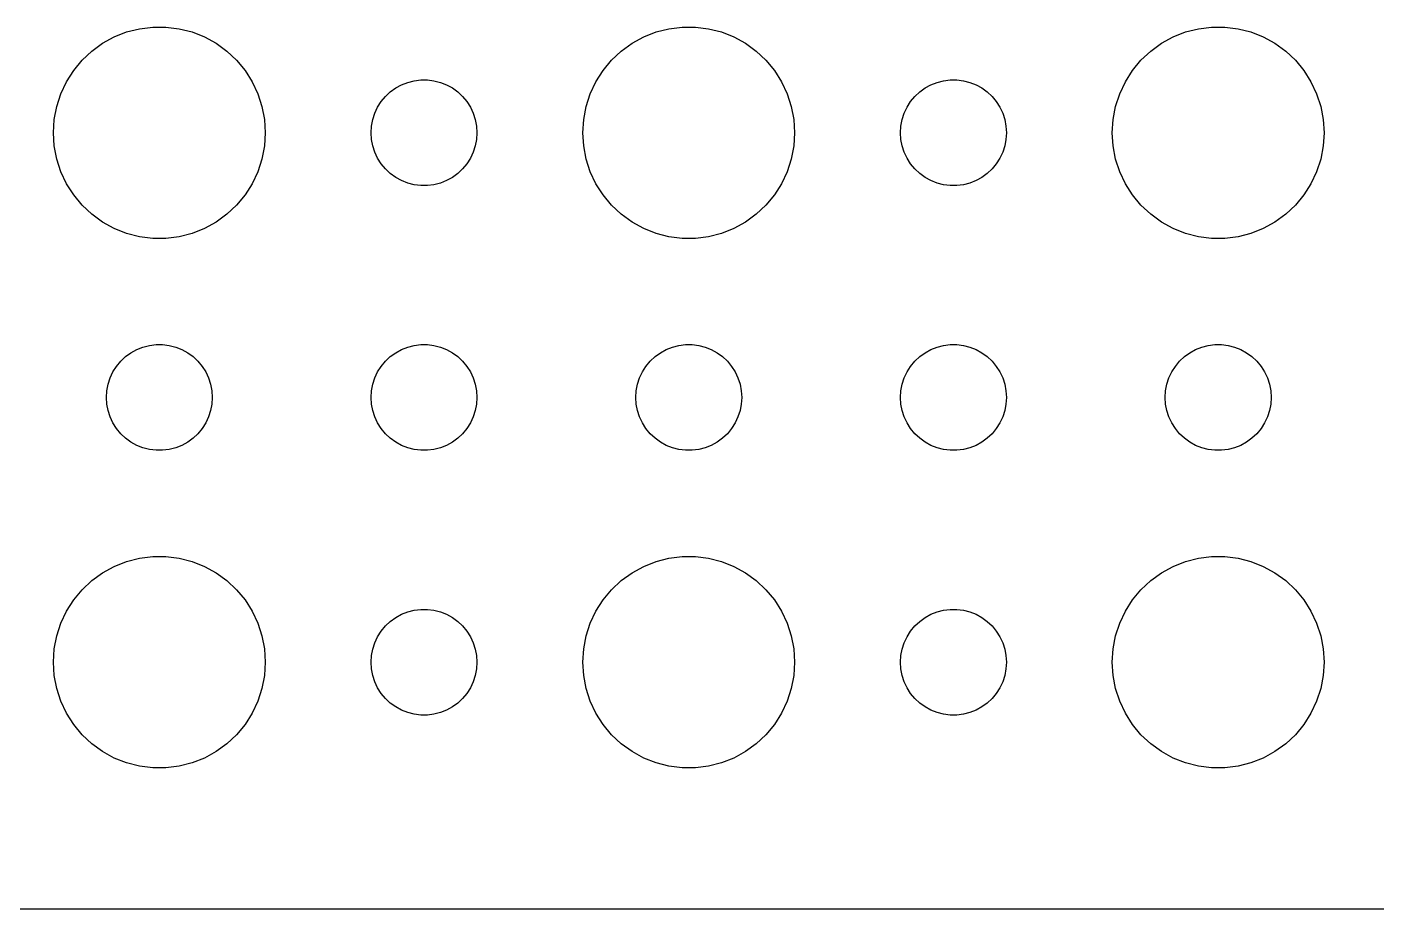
# Model space of a CAD drawing. Header units: metres. Extents: x -150 to 150, y -112 to 112.
# Drawn here: x -41.25 to -3, y -111.99 to -87.01 of the extents above; entities that cross this region are included whole.
import ezdxf

# ---------------------------------------------------------------- set-up
doc = ezdxf.new("R2010")
doc.units = ezdxf.units.M

msp = doc.modelspace()

# ---------------------------------------------------------------- linework, layer by layer
for p, q in [((-38.7773, -87.2855), (-38.427, -87.1468)), ((-38.427, -87.1468), (-38.0621, -87.0531)), ((-38.0621, -87.0531), (-37.6884, -87.0059)), ((-37.6884, -87.0059), (-37.3116, -87.0059)), ((-37.3116, -87.0059), (-36.9379, -87.0531)), ((-36.9379, -87.0531), (-36.5729, -87.1468)), ((-36.5729, -87.1468), (-36.2227, -87.2855)), ((-23.7773, -87.2855), (-23.427, -87.1468)), ((-23.427, -87.1468), (-23.0621, -87.0531)), ((-23.0621, -87.0531), (-22.6884, -87.0059)), ((-22.6884, -87.0059), (-22.3116, -87.0059)), ((-22.3116, -87.0059), (-21.9379, -87.0531)), ((-21.9379, -87.0531), (-21.5729, -87.1468)), ((-21.5729, -87.1468), (-21.2227, -87.2855)), ((-8.77733, -87.2855), (-8.42705, -87.1468)), ((-8.42705, -87.1468), (-8.06213, -87.0531)), ((-8.06213, -87.0531), (-7.68837, -87.0059)), ((-7.68837, -87.0059), (-7.31161, -87.0059)), ((-7.31161, -87.0059), (-6.93785, -87.0531)), ((-6.93785, -87.0531), (-6.57294, -87.1468)), ((-6.57294, -87.1468), (-6.22266, -87.2855)), ((-39.4123, -87.6885), (-39.1075, -87.467)), ((-39.1075, -87.467), (-38.7773, -87.2855)), ((-36.2227, -87.2855), (-35.8925, -87.467)), ((-35.8925, -87.467), (-35.5877, -87.6885)), ((-24.4123, -87.6885), (-24.1075, -87.467)), ((-24.1075, -87.467), (-23.7773, -87.2855)), ((-21.2227, -87.2855), (-20.8925, -87.467)), ((-20.8925, -87.467), (-20.5877, -87.6885)), ((-9.41226, -87.6885), (-9.10747, -87.467)), ((-9.10747, -87.467), (-8.77733, -87.2855)), ((-6.22266, -87.2855), (-5.89252, -87.467)), ((-5.89252, -87.467), (-5.58772, -87.6885)), ((-39.927, -88.2366), (-39.6869, -87.9464)), ((-39.6869, -87.9464), (-39.4123, -87.6885)), ((-35.5877, -87.6885), (-35.3131, -87.9464)), ((-35.3131, -87.9464), (-35.0729, -88.2366)), ((-24.927, -88.2366), (-24.6869, -87.9464)), ((-24.6869, -87.9464), (-24.4123, -87.6885)), ((-20.5877, -87.6885), (-20.3131, -87.9464)), ((-20.3131, -87.9464), (-20.0729, -88.2366)), ((-9.92705, -88.2366), (-9.6869, -87.9464)), ((-9.6869, -87.9464), (-9.41226, -87.6885)), ((-5.58772, -87.6885), (-5.31308, -87.9464)), ((-5.31308, -87.9464), (-5.07294, -88.2366)), ((-40.1289, -88.5547), (-39.927, -88.2366)), ((-35.0729, -88.2366), (-34.8711, -88.5547)), ((-25.1289, -88.5547), (-24.927, -88.2366)), ((-20.0729, -88.2366), (-19.8711, -88.5547)), ((-10.1289, -88.5547), (-9.92705, -88.2366)), ((-5.07294, -88.2366), (-4.87108, -88.5547)), ((-40.2893, -88.8956), (-40.1289, -88.5547)), ((-34.8711, -88.5547), (-34.7107, -88.8956)), ((-30.9561, -88.8442), (-30.8037, -88.7335)), ((-30.8037, -88.7335), (-30.6387, -88.6428)), ((-30.6387, -88.6428), (-30.4635, -88.5734)), ((-30.4635, -88.5734), (-30.2811, -88.5266)), ((-30.2811, -88.5266), (-30.0942, -88.503)), ((-30.0942, -88.503), (-29.9058, -88.503)), ((-29.9058, -88.503), (-29.7189, -88.5266)), ((-29.7189, -88.5266), (-29.5365, -88.5734)), ((-29.5365, -88.5734), (-29.3613, -88.6428)), ((-29.3613, -88.6428), (-29.1963, -88.7335)), ((-29.1963, -88.7335), (-29.0439, -88.8442)), ((-25.2893, -88.8956), (-25.1289, -88.5547)), ((-19.8711, -88.5547), (-19.7107, -88.8956)), ((-15.9561, -88.8442), (-15.8037, -88.7335)), ((-15.8037, -88.7335), (-15.6387, -88.6428)), ((-15.6387, -88.6428), (-15.4635, -88.5734)), ((-15.4635, -88.5734), (-15.2811, -88.5266)), ((-15.2811, -88.5266), (-15.0942, -88.503)), ((-15.0942, -88.503), (-14.9058, -88.503)), ((-14.9058, -88.503), (-14.7189, -88.5266)), ((-14.7189, -88.5266), (-14.5365, -88.5734)), ((-14.5365, -88.5734), (-14.3613, -88.6428)), ((-14.3613, -88.6428), (-14.1963, -88.7335)), ((-14.1963, -88.7335), (-14.0439, -88.8442)), ((-10.2893, -88.8956), (-10.1289, -88.5547)), ((-4.87108, -88.5547), (-4.71066, -88.8956)), ((-40.4057, -89.2539), (-40.2893, -88.8956)), ((-34.7107, -88.8956), (-34.5942, -89.2539)), ((-31.3145, -89.2774), (-31.2135, -89.1183)), ((-31.2135, -89.1183), (-31.0934, -88.9732)), ((-31.0934, -88.9732), (-30.9561, -88.8442)), ((-29.0439, -88.8442), (-28.9065, -88.9732)), ((-28.9065, -88.9732), (-28.7865, -89.1183)), ((-28.7865, -89.1183), (-28.6855, -89.2774)), ((-25.4057, -89.2539), (-25.2893, -88.8956)), ((-19.7107, -88.8956), (-19.5942, -89.2539)), ((-16.3145, -89.2774), (-16.2135, -89.1183)), ((-16.2135, -89.1183), (-16.0934, -88.9732)), ((-16.0934, -88.9732), (-15.9561, -88.8442)), ((-14.0439, -88.8442), (-13.9065, -88.9732)), ((-13.9065, -88.9732), (-13.7865, -89.1183)), ((-13.7865, -89.1183), (-13.6855, -89.2774)), ((-10.4057, -89.2539), (-10.2893, -88.8956)), ((-4.71066, -88.8956), (-4.59424, -89.2539)), ((-40.4763, -89.624), (-40.4057, -89.2539)), ((-34.5942, -89.2539), (-34.5237, -89.624)), ((-31.4529, -89.627), (-31.3947, -89.4478)), ((-31.3947, -89.4478), (-31.3145, -89.2774)), ((-28.6855, -89.2774), (-28.6053, -89.4478)), ((-28.6053, -89.4478), (-28.5471, -89.627)), ((-25.4763, -89.624), (-25.4057, -89.2539)), ((-19.5942, -89.2539), (-19.5237, -89.624)), ((-16.4529, -89.627), (-16.3947, -89.4478)), ((-16.3947, -89.4478), (-16.3145, -89.2774)), ((-13.6855, -89.2774), (-13.6053, -89.4478)), ((-13.6053, -89.4478), (-13.5471, -89.627)), ((-10.4763, -89.624), (-10.4057, -89.2539)), ((-4.59424, -89.2539), (-4.52365, -89.624)), ((-40.5, -90), (-40.4763, -89.624)), ((-34.5237, -89.624), (-34.5, -90)), ((-31.5, -90), (-31.4882, -89.812)), ((-31.4882, -89.812), (-31.4529, -89.627)), ((-28.5471, -89.627), (-28.5118, -89.812)), ((-28.5118, -89.812), (-28.5, -90)), ((-25.5, -90), (-25.4763, -89.624)), ((-19.5237, -89.624), (-19.5, -90)), ((-16.5, -90), (-16.4882, -89.812)), ((-16.4882, -89.812), (-16.4529, -89.627)), ((-13.5471, -89.627), (-13.5118, -89.812)), ((-13.5118, -89.812), (-13.5, -90)), ((-10.5, -90), (-10.4763, -89.624)), ((-4.52365, -89.624), (-4.5, -90)), ((-40.4763, -90.376), (-40.5, -90)), ((-34.5, -90), (-34.5237, -90.376)), ((-31.4882, -90.188), (-31.5, -90)), ((-31.4529, -90.373), (-31.4882, -90.188)), ((-28.5118, -90.188), (-28.5471, -90.373)), ((-28.5, -90), (-28.5118, -90.188)), ((-25.4763, -90.376), (-25.5, -90)), ((-19.5, -90), (-19.5237, -90.376)), ((-16.4882, -90.188), (-16.5, -90)), ((-16.4529, -90.373), (-16.4882, -90.188)), ((-13.5118, -90.188), (-13.5471, -90.373)), ((-13.5, -90), (-13.5118, -90.188)), ((-10.4763, -90.376), (-10.5, -90)), ((-4.5, -90), (-4.52365, -90.376)), ((-40.4057, -90.7461), (-40.4763, -90.376)), ((-34.5237, -90.376), (-34.5942, -90.7461)), ((-31.3947, -90.5522), (-31.4529, -90.373)), ((-31.3145, -90.7226), (-31.3947, -90.5522)), ((-28.6053, -90.5522), (-28.6855, -90.7226)), ((-28.5471, -90.373), (-28.6053, -90.5522)), ((-25.4057, -90.7461), (-25.4763, -90.376)), ((-19.5237, -90.376), (-19.5942, -90.7461)), ((-16.3947, -90.5522), (-16.4529, -90.373)), ((-16.3145, -90.7226), (-16.3947, -90.5522)), ((-13.6053, -90.5522), (-13.6855, -90.7226)), ((-13.5471, -90.373), (-13.6053, -90.5522)), ((-10.4057, -90.7461), (-10.4763, -90.376)), ((-4.52365, -90.376), (-4.59424, -90.7461)), ((-40.2893, -91.1044), (-40.4057, -90.7461)), ((-34.5942, -90.7461), (-34.7107, -91.1044)), ((-31.2135, -90.8817), (-31.3145, -90.7226)), ((-31.0934, -91.0268), (-31.2135, -90.8817)), ((-30.9561, -91.1558), (-31.0934, -91.0268)), ((-28.9065, -91.0268), (-29.0439, -91.1558)), ((-28.7865, -90.8817), (-28.9065, -91.0268)), ((-28.6855, -90.7226), (-28.7865, -90.8817)), ((-25.2893, -91.1044), (-25.4057, -90.7461)), ((-19.5942, -90.7461), (-19.7107, -91.1044)), ((-16.2135, -90.8817), (-16.3145, -90.7226)), ((-16.0934, -91.0268), (-16.2135, -90.8817)), ((-15.9561, -91.1558), (-16.0934, -91.0268)), ((-13.9065, -91.0268), (-14.0439, -91.1558)), ((-13.7865, -90.8817), (-13.9065, -91.0268)), ((-13.6855, -90.7226), (-13.7865, -90.8817)), ((-10.2893, -91.1044), (-10.4057, -90.7461)), ((-4.59424, -90.7461), (-4.71066, -91.1044)), ((-40.1289, -91.4453), (-40.2893, -91.1044)), ((-34.7107, -91.1044), (-34.8711, -91.4453)), ((-30.8037, -91.2665), (-30.9561, -91.1558)), ((-30.6387, -91.3572), (-30.8037, -91.2665)), ((-30.4635, -91.4266), (-30.6387, -91.3572)), ((-29.3613, -91.3572), (-29.5365, -91.4266)), ((-29.1963, -91.2665), (-29.3613, -91.3572)), ((-29.0439, -91.1558), (-29.1963, -91.2665)), ((-25.1289, -91.4453), (-25.2893, -91.1044)), ((-19.7107, -91.1044), (-19.8711, -91.4453)), ((-15.8037, -91.2665), (-15.9561, -91.1558)), ((-15.6387, -91.3572), (-15.8037, -91.2665)), ((-15.4635, -91.4266), (-15.6387, -91.3572)), ((-14.3613, -91.3572), (-14.5365, -91.4266)), ((-14.1963, -91.2665), (-14.3613, -91.3572)), ((-14.0439, -91.1558), (-14.1963, -91.2665)), ((-10.1289, -91.4453), (-10.2893, -91.1044)), ((-4.71066, -91.1044), (-4.87108, -91.4453)), ((-39.927, -91.7634), (-40.1289, -91.4453)), ((-39.6869, -92.0536), (-39.927, -91.7634)), ((-35.0729, -91.7634), (-35.3131, -92.0536)), ((-34.8711, -91.4453), (-35.0729, -91.7634)), ((-30.2811, -91.4734), (-30.4635, -91.4266)), ((-30.0942, -91.497), (-30.2811, -91.4734)), ((-29.9058, -91.497), (-30.0942, -91.497)), ((-29.7189, -91.4734), (-29.9058, -91.497)), ((-29.5365, -91.4266), (-29.7189, -91.4734)), ((-24.927, -91.7634), (-25.1289, -91.4453)), ((-24.6869, -92.0536), (-24.927, -91.7634)), ((-20.0729, -91.7634), (-20.3131, -92.0536)), ((-19.8711, -91.4453), (-20.0729, -91.7634)), ((-15.2811, -91.4734), (-15.4635, -91.4266)), ((-15.0942, -91.497), (-15.2811, -91.4734)), ((-14.9058, -91.497), (-15.0942, -91.497)), ((-14.7189, -91.4734), (-14.9058, -91.497)), ((-14.5365, -91.4266), (-14.7189, -91.4734)), ((-9.92705, -91.7634), (-10.1289, -91.4453)), ((-9.6869, -92.0536), (-9.92705, -91.7634)), ((-5.07294, -91.7634), (-5.31308, -92.0536)), ((-4.87108, -91.4453), (-5.07294, -91.7634)), ((-39.4123, -92.3115), (-39.6869, -92.0536)), ((-35.3131, -92.0536), (-35.5877, -92.3115)), ((-24.4123, -92.3115), (-24.6869, -92.0536)), ((-20.3131, -92.0536), (-20.5877, -92.3115)), ((-9.41226, -92.3115), (-9.6869, -92.0536)), ((-5.31308, -92.0536), (-5.58772, -92.3115)), ((-39.1075, -92.533), (-39.4123, -92.3115)), ((-38.7773, -92.7145), (-39.1075, -92.533)), ((-35.8925, -92.533), (-36.2227, -92.7145)), ((-35.5877, -92.3115), (-35.8925, -92.533)), ((-24.1075, -92.533), (-24.4123, -92.3115)), ((-23.7773, -92.7145), (-24.1075, -92.533)), ((-20.8925, -92.533), (-21.2227, -92.7145)), ((-20.5877, -92.3115), (-20.8925, -92.533)), ((-9.10747, -92.533), (-9.41226, -92.3115)), ((-8.77733, -92.7145), (-9.10747, -92.533)), ((-5.89252, -92.533), (-6.22266, -92.7145)), ((-5.58772, -92.3115), (-5.89252, -92.533)), ((-38.427, -92.8532), (-38.7773, -92.7145)), ((-38.0621, -92.9469), (-38.427, -92.8532)), ((-36.5729, -92.8532), (-36.9379, -92.9469)), ((-36.2227, -92.7145), (-36.5729, -92.8532)), ((-23.427, -92.8532), (-23.7773, -92.7145)), ((-23.0621, -92.9469), (-23.427, -92.8532)), ((-21.5729, -92.8532), (-21.9379, -92.9469)), ((-21.2227, -92.7145), (-21.5729, -92.8532)), ((-8.42705, -92.8532), (-8.77733, -92.7145)), ((-8.06213, -92.9469), (-8.42705, -92.8532)), ((-6.57294, -92.8532), (-6.93785, -92.9469)), ((-6.22266, -92.7145), (-6.57294, -92.8532)), ((-37.6884, -92.9941), (-38.0621, -92.9469)), ((-37.3116, -92.9941), (-37.6884, -92.9941)), ((-36.9379, -92.9469), (-37.3116, -92.9941)), ((-22.6884, -92.9941), (-23.0621, -92.9469)), ((-22.3116, -92.9941), (-22.6884, -92.9941)), ((-21.9379, -92.9469), (-22.3116, -92.9941)), ((-7.68837, -92.9941), (-8.06213, -92.9469)), ((-7.31161, -92.9941), (-7.68837, -92.9941)), ((-6.93785, -92.9469), (-7.31161, -92.9941)), ((-37.7811, -96.0266), (-37.5942, -96.003)), ((-37.5942, -96.003), (-37.4058, -96.003)), ((-37.4058, -96.003), (-37.2189, -96.0266)), ((-30.2811, -96.0266), (-30.0942, -96.003)), ((-30.0942, -96.003), (-29.9058, -96.003)), ((-29.9058, -96.003), (-29.7189, -96.0266)), ((-22.7811, -96.0266), (-22.5942, -96.003)), ((-22.5942, -96.003), (-22.4058, -96.003)), ((-22.4058, -96.003), (-22.2189, -96.0266)), ((-15.2811, -96.0266), (-15.0942, -96.003)), ((-15.0942, -96.003), (-14.9058, -96.003)), ((-14.9058, -96.003), (-14.7189, -96.0266)), ((-7.78107, -96.0266), (-7.59418, -96.003)), ((-7.59418, -96.003), (-7.40581, -96.003)), ((-7.40581, -96.003), (-7.21892, -96.0266)), ((-38.5934, -96.4732), (-38.4561, -96.3442)), ((-38.4561, -96.3442), (-38.3037, -96.2335)), ((-38.3037, -96.2335), (-38.1387, -96.1428)), ((-38.1387, -96.1428), (-37.9635, -96.0734)), ((-37.9635, -96.0734), (-37.7811, -96.0266)), ((-37.2189, -96.0266), (-37.0365, -96.0734)), ((-37.0365, -96.0734), (-36.8613, -96.1428)), ((-36.8613, -96.1428), (-36.6963, -96.2335)), ((-36.6963, -96.2335), (-36.5439, -96.3442)), ((-36.5439, -96.3442), (-36.4065, -96.4732)), ((-31.0934, -96.4732), (-30.9561, -96.3442)), ((-30.9561, -96.3442), (-30.8037, -96.2335)), ((-30.8037, -96.2335), (-30.6387, -96.1428)), ((-30.6387, -96.1428), (-30.4635, -96.0734)), ((-30.4635, -96.0734), (-30.2811, -96.0266)), ((-29.7189, -96.0266), (-29.5365, -96.0734)), ((-29.5365, -96.0734), (-29.3613, -96.1428)), ((-29.3613, -96.1428), (-29.1963, -96.2335)), ((-29.1963, -96.2335), (-29.0439, -96.3442)), ((-29.0439, -96.3442), (-28.9065, -96.4732)), ((-23.5934, -96.4732), (-23.4561, -96.3442)), ((-23.4561, -96.3442), (-23.3037, -96.2335)), ((-23.3037, -96.2335), (-23.1387, -96.1428)), ((-23.1387, -96.1428), (-22.9635, -96.0734)), ((-22.9635, -96.0734), (-22.7811, -96.0266)), ((-22.2189, -96.0266), (-22.0365, -96.0734)), ((-22.0365, -96.0734), (-21.8613, -96.1428)), ((-21.8613, -96.1428), (-21.6963, -96.2335)), ((-21.6963, -96.2335), (-21.5439, -96.3442)), ((-21.5439, -96.3442), (-21.4065, -96.4732)), ((-16.0934, -96.4732), (-15.9561, -96.3442)), ((-15.9561, -96.3442), (-15.8037, -96.2335)), ((-15.8037, -96.2335), (-15.6387, -96.1428)), ((-15.6387, -96.1428), (-15.4635, -96.0734)), ((-15.4635, -96.0734), (-15.2811, -96.0266)), ((-14.7189, -96.0266), (-14.5365, -96.0734)), ((-14.5365, -96.0734), (-14.3613, -96.1428)), ((-14.3613, -96.1428), (-14.1963, -96.2335)), ((-14.1963, -96.2335), (-14.0439, -96.3442)), ((-14.0439, -96.3442), (-13.9065, -96.4732)), ((-8.59344, -96.4732), (-8.45613, -96.3442)), ((-8.45613, -96.3442), (-8.30373, -96.2335)), ((-8.30373, -96.2335), (-8.13866, -96.1428)), ((-8.13866, -96.1428), (-7.96352, -96.0734)), ((-7.96352, -96.0734), (-7.78107, -96.0266)), ((-7.21892, -96.0266), (-7.03647, -96.0734)), ((-7.03647, -96.0734), (-6.86133, -96.1428)), ((-6.86133, -96.1428), (-6.69626, -96.2335)), ((-6.69626, -96.2335), (-6.54385, -96.3442)), ((-6.54385, -96.3442), (-6.40654, -96.4732)), ((-38.8145, -96.7774), (-38.7135, -96.6183)), ((-38.7135, -96.6183), (-38.5934, -96.4732)), ((-36.4065, -96.4732), (-36.2865, -96.6183)), ((-36.2865, -96.6183), (-36.1855, -96.7774)), ((-31.3145, -96.7774), (-31.2135, -96.6183)), ((-31.2135, -96.6183), (-31.0934, -96.4732)), ((-28.9065, -96.4732), (-28.7865, -96.6183)), ((-28.7865, -96.6183), (-28.6855, -96.7774)), ((-23.8145, -96.7774), (-23.7135, -96.6183)), ((-23.7135, -96.6183), (-23.5934, -96.4732)), ((-21.4065, -96.4732), (-21.2865, -96.6183)), ((-21.2865, -96.6183), (-21.1855, -96.7774)), ((-16.3145, -96.7774), (-16.2135, -96.6183)), ((-16.2135, -96.6183), (-16.0934, -96.4732)), ((-13.9065, -96.4732), (-13.7865, -96.6183)), ((-13.7865, -96.6183), (-13.6855, -96.7774)), ((-8.81445, -96.7774), (-8.71352, -96.6183)), ((-8.71352, -96.6183), (-8.59344, -96.4732)), ((-6.40654, -96.4732), (-6.28647, -96.6183)), ((-6.28647, -96.6183), (-6.18553, -96.7774)), ((-38.9882, -97.312), (-38.9529, -97.127)), ((-38.9529, -97.127), (-38.8947, -96.9478)), ((-38.8947, -96.9478), (-38.8145, -96.7774)), ((-36.1855, -96.7774), (-36.1053, -96.9478)), ((-36.1053, -96.9478), (-36.0471, -97.127)), ((-36.0471, -97.127), (-36.0118, -97.312)), ((-31.4882, -97.312), (-31.4529, -97.127)), ((-31.4529, -97.127), (-31.3947, -96.9478)), ((-31.3947, -96.9478), (-31.3145, -96.7774)), ((-28.6855, -96.7774), (-28.6053, -96.9478)), ((-28.6053, -96.9478), (-28.5471, -97.127)), ((-28.5471, -97.127), (-28.5118, -97.312)), ((-23.9882, -97.312), (-23.9529, -97.127)), ((-23.9529, -97.127), (-23.8947, -96.9478)), ((-23.8947, -96.9478), (-23.8145, -96.7774)), ((-21.1855, -96.7774), (-21.1053, -96.9478)), ((-21.1053, -96.9478), (-21.0471, -97.127)), ((-21.0471, -97.127), (-21.0118, -97.312)), ((-16.4882, -97.312), (-16.4529, -97.127)), ((-16.4529, -97.127), (-16.3947, -96.9478)), ((-16.3947, -96.9478), (-16.3145, -96.7774)), ((-13.6855, -96.7774), (-13.6053, -96.9478)), ((-13.6053, -96.9478), (-13.5471, -97.127)), ((-13.5471, -97.127), (-13.5118, -97.312)), ((-8.98816, -97.312), (-8.95287, -97.127)), ((-8.95287, -97.127), (-8.89465, -96.9478)), ((-8.89465, -96.9478), (-8.81445, -96.7774)), ((-6.18553, -96.7774), (-6.10533, -96.9478)), ((-6.10533, -96.9478), (-6.04712, -97.127)), ((-6.04712, -97.127), (-6.01183, -97.312)), ((-39, -97.5), (-38.9882, -97.312)), ((-38.9882, -97.688), (-39, -97.5)), ((-36.0118, -97.312), (-36, -97.5)), ((-36, -97.5), (-36.0118, -97.688)), ((-31.5, -97.5), (-31.4882, -97.312)), ((-31.4882, -97.688), (-31.5, -97.5)), ((-28.5118, -97.312), (-28.5, -97.5)), ((-28.5, -97.5), (-28.5118, -97.688)), ((-24, -97.5), (-23.9882, -97.312)), ((-23.9882, -97.688), (-24, -97.5)), ((-21.0118, -97.312), (-21, -97.5)), ((-21, -97.5), (-21.0118, -97.688)), ((-16.5, -97.5), (-16.4882, -97.312)), ((-16.4882, -97.688), (-16.5, -97.5)), ((-13.5118, -97.312), (-13.5, -97.5)), ((-13.5, -97.5), (-13.5118, -97.688)), ((-9, -97.5), (-8.98816, -97.312)), ((-8.98816, -97.688), (-9, -97.5)), ((-6.01183, -97.312), (-6, -97.5)), ((-6, -97.5), (-6.01183, -97.688)), ((-38.9529, -97.873), (-38.9882, -97.688)), ((-38.8947, -98.0522), (-38.9529, -97.873)), ((-36.0471, -97.873), (-36.1053, -98.0522)), ((-36.0118, -97.688), (-36.0471, -97.873)), ((-31.4529, -97.873), (-31.4882, -97.688)), ((-31.3947, -98.0522), (-31.4529, -97.873)), ((-28.5471, -97.873), (-28.6053, -98.0522)), ((-28.5118, -97.688), (-28.5471, -97.873)), ((-23.9529, -97.873), (-23.9882, -97.688)), ((-23.8947, -98.0522), (-23.9529, -97.873)), ((-21.0471, -97.873), (-21.1053, -98.0522)), ((-21.0118, -97.688), (-21.0471, -97.873)), ((-16.4529, -97.873), (-16.4882, -97.688)), ((-16.3947, -98.0522), (-16.4529, -97.873)), ((-13.5471, -97.873), (-13.6053, -98.0522)), ((-13.5118, -97.688), (-13.5471, -97.873)), ((-8.95287, -97.873), (-8.98816, -97.688)), ((-8.89465, -98.0522), (-8.95287, -97.873)), ((-6.04712, -97.873), (-6.10533, -98.0522)), ((-6.01183, -97.688), (-6.04712, -97.873)), ((-38.8145, -98.2226), (-38.8947, -98.0522)), ((-38.7135, -98.3817), (-38.8145, -98.2226)), ((-36.1855, -98.2226), (-36.2865, -98.3817)), ((-36.1053, -98.0522), (-36.1855, -98.2226)), ((-31.3145, -98.2226), (-31.3947, -98.0522)), ((-31.2135, -98.3817), (-31.3145, -98.2226)), ((-28.6855, -98.2226), (-28.7865, -98.3817)), ((-28.6053, -98.0522), (-28.6855, -98.2226)), ((-23.8145, -98.2226), (-23.8947, -98.0522)), ((-23.7135, -98.3817), (-23.8145, -98.2226)), ((-21.1855, -98.2226), (-21.2865, -98.3817)), ((-21.1053, -98.0522), (-21.1855, -98.2226)), ((-16.3145, -98.2226), (-16.3947, -98.0522)), ((-16.2135, -98.3817), (-16.3145, -98.2226)), ((-13.6855, -98.2226), (-13.7865, -98.3817)), ((-13.6053, -98.0522), (-13.6855, -98.2226)), ((-8.81445, -98.2226), (-8.89465, -98.0522)), ((-8.71352, -98.3817), (-8.81445, -98.2226)), ((-6.18553, -98.2226), (-6.28647, -98.3817)), ((-6.10533, -98.0522), (-6.18553, -98.2226)), ((-38.5934, -98.5268), (-38.7135, -98.3817)), ((-38.4561, -98.6558), (-38.5934, -98.5268)), ((-38.3037, -98.7665), (-38.4561, -98.6558)), ((-36.5439, -98.6558), (-36.6963, -98.7665)), ((-36.4065, -98.5268), (-36.5439, -98.6558)), ((-36.2865, -98.3817), (-36.4065, -98.5268)), ((-31.0934, -98.5268), (-31.2135, -98.3817)), ((-30.9561, -98.6558), (-31.0934, -98.5268)), ((-30.8037, -98.7665), (-30.9561, -98.6558)), ((-29.0439, -98.6558), (-29.1963, -98.7665)), ((-28.9065, -98.5268), (-29.0439, -98.6558)), ((-28.7865, -98.3817), (-28.9065, -98.5268)), ((-23.5934, -98.5268), (-23.7135, -98.3817)), ((-23.4561, -98.6558), (-23.5934, -98.5268)), ((-23.3037, -98.7665), (-23.4561, -98.6558)), ((-21.5439, -98.6558), (-21.6963, -98.7665)), ((-21.4065, -98.5268), (-21.5439, -98.6558)), ((-21.2865, -98.3817), (-21.4065, -98.5268)), ((-16.0934, -98.5268), (-16.2135, -98.3817)), ((-15.9561, -98.6558), (-16.0934, -98.5268)), ((-15.8037, -98.7665), (-15.9561, -98.6558)), ((-14.0439, -98.6558), (-14.1963, -98.7665)), ((-13.9065, -98.5268), (-14.0439, -98.6558)), ((-13.7865, -98.3817), (-13.9065, -98.5268)), ((-8.59344, -98.5268), (-8.71352, -98.3817)), ((-8.45613, -98.6558), (-8.59344, -98.5268)), ((-8.30373, -98.7665), (-8.45613, -98.6558)), ((-6.54385, -98.6558), (-6.69626, -98.7665)), ((-6.40654, -98.5268), (-6.54385, -98.6558)), ((-6.28647, -98.3817), (-6.40654, -98.5268)), ((-38.1387, -98.8572), (-38.3037, -98.7665)), ((-37.9635, -98.9266), (-38.1387, -98.8572)), ((-37.7811, -98.9734), (-37.9635, -98.9266)), ((-37.5942, -98.997), (-37.7811, -98.9734)), ((-37.4058, -98.997), (-37.5942, -98.997)), ((-37.2189, -98.9734), (-37.4058, -98.997)), ((-37.0365, -98.9266), (-37.2189, -98.9734)), ((-36.8613, -98.8572), (-37.0365, -98.9266)), ((-36.6963, -98.7665), (-36.8613, -98.8572)), ((-30.6387, -98.8572), (-30.8037, -98.7665)), ((-30.4635, -98.9266), (-30.6387, -98.8572)), ((-30.2811, -98.9734), (-30.4635, -98.9266)), ((-30.0942, -98.997), (-30.2811, -98.9734)), ((-29.9058, -98.997), (-30.0942, -98.997)), ((-29.7189, -98.9734), (-29.9058, -98.997)), ((-29.5365, -98.9266), (-29.7189, -98.9734)), ((-29.3613, -98.8572), (-29.5365, -98.9266)), ((-29.1963, -98.7665), (-29.3613, -98.8572)), ((-23.1387, -98.8572), (-23.3037, -98.7665)), ((-22.9635, -98.9266), (-23.1387, -98.8572)), ((-22.7811, -98.9734), (-22.9635, -98.9266)), ((-22.5942, -98.997), (-22.7811, -98.9734)), ((-22.4058, -98.997), (-22.5942, -98.997)), ((-22.2189, -98.9734), (-22.4058, -98.997)), ((-22.0365, -98.9266), (-22.2189, -98.9734)), ((-21.8613, -98.8572), (-22.0365, -98.9266)), ((-21.6963, -98.7665), (-21.8613, -98.8572)), ((-15.6387, -98.8572), (-15.8037, -98.7665)), ((-15.4635, -98.9266), (-15.6387, -98.8572)), ((-15.2811, -98.9734), (-15.4635, -98.9266)), ((-15.0942, -98.997), (-15.2811, -98.9734)), ((-14.9058, -98.997), (-15.0942, -98.997)), ((-14.7189, -98.9734), (-14.9058, -98.997)), ((-14.5365, -98.9266), (-14.7189, -98.9734)), ((-14.3613, -98.8572), (-14.5365, -98.9266)), ((-14.1963, -98.7665), (-14.3613, -98.8572)), ((-8.13866, -98.8572), (-8.30373, -98.7665)), ((-7.96352, -98.9266), (-8.13866, -98.8572)), ((-7.78107, -98.9734), (-7.96352, -98.9266)), ((-7.59418, -98.997), (-7.78107, -98.9734)), ((-7.40581, -98.997), (-7.59418, -98.997)), ((-7.21892, -98.9734), (-7.40581, -98.997)), ((-7.03647, -98.9266), (-7.21892, -98.9734)), ((-6.86133, -98.8572), (-7.03647, -98.9266)), ((-6.69626, -98.7665), (-6.86133, -98.8572)), ((-38.427, -102.147), (-38.0621, -102.053)), ((-38.0621, -102.053), (-37.6884, -102.006)), ((-37.6884, -102.006), (-37.3116, -102.006)), ((-37.3116, -102.006), (-36.9379, -102.053)), ((-36.9379, -102.053), (-36.5729, -102.147)), ((-23.427, -102.147), (-23.0621, -102.053)), ((-23.0621, -102.053), (-22.6884, -102.006)), ((-22.6884, -102.006), (-22.3116, -102.006)), ((-22.3116, -102.006), (-21.9379, -102.053)), ((-21.9379, -102.053), (-21.5729, -102.147)), ((-8.42705, -102.147), (-8.06213, -102.053)), ((-8.06213, -102.053), (-7.68837, -102.006)), ((-7.68837, -102.006), (-7.31161, -102.006)), ((-7.31161, -102.006), (-6.93785, -102.053)), ((-6.93785, -102.053), (-6.57294, -102.147)), ((-39.4123, -102.688), (-39.1075, -102.467)), ((-39.1075, -102.467), (-38.7773, -102.286)), ((-38.7773, -102.286), (-38.427, -102.147)), ((-36.5729, -102.147), (-36.2227, -102.286)), ((-36.2227, -102.286), (-35.8925, -102.467)), ((-35.8925, -102.467), (-35.5877, -102.688)), ((-24.4123, -102.688), (-24.1075, -102.467)), ((-24.1075, -102.467), (-23.7773, -102.286)), ((-23.7773, -102.286), (-23.427, -102.147)), ((-21.5729, -102.147), (-21.2227, -102.286)), ((-21.2227, -102.286), (-20.8925, -102.467)), ((-20.8925, -102.467), (-20.5877, -102.688)), ((-9.41226, -102.688), (-9.10747, -102.467)), ((-9.10747, -102.467), (-8.77733, -102.286)), ((-8.77733, -102.286), (-8.42705, -102.147)), ((-6.57294, -102.147), (-6.22266, -102.286)), ((-6.22266, -102.286), (-5.89252, -102.467)), ((-5.89252, -102.467), (-5.58772, -102.688)), ((-39.6869, -102.946), (-39.4123, -102.688)), ((-35.5877, -102.688), (-35.3131, -102.946)), ((-24.6869, -102.946), (-24.4123, -102.688)), ((-20.5877, -102.688), (-20.3131, -102.946)), ((-9.6869, -102.946), (-9.41226, -102.688)), ((-5.58772, -102.688), (-5.31308, -102.946)), ((-40.1289, -103.555), (-39.927, -103.237)), ((-39.927, -103.237), (-39.6869, -102.946)), ((-35.3131, -102.946), (-35.0729, -103.237)), ((-35.0729, -103.237), (-34.8711, -103.555)), ((-25.1289, -103.555), (-24.927, -103.237)), ((-24.927, -103.237), (-24.6869, -102.946)), ((-20.3131, -102.946), (-20.0729, -103.237)), ((-20.0729, -103.237), (-19.8711, -103.555)), ((-10.1289, -103.555), (-9.92705, -103.237)), ((-9.92705, -103.237), (-9.6869, -102.946)), ((-5.31308, -102.946), (-5.07294, -103.237)), ((-5.07294, -103.237), (-4.87108, -103.555)), ((-40.2893, -103.896), (-40.1289, -103.555)), ((-34.8711, -103.555), (-34.7107, -103.896)), ((-30.8037, -103.734), (-30.6387, -103.643)), ((-30.6387, -103.643), (-30.4635, -103.573)), ((-30.4635, -103.573), (-30.2811, -103.527)), ((-30.2811, -103.527), (-30.0942, -103.503)), ((-30.0942, -103.503), (-29.9058, -103.503)), ((-29.9058, -103.503), (-29.7189, -103.527)), ((-29.7189, -103.527), (-29.5365, -103.573)), ((-29.5365, -103.573), (-29.3613, -103.643)), ((-29.3613, -103.643), (-29.1963, -103.734)), ((-25.2893, -103.896), (-25.1289, -103.555)), ((-19.8711, -103.555), (-19.7107, -103.896)), ((-15.8037, -103.734), (-15.6387, -103.643)), ((-15.6387, -103.643), (-15.4635, -103.573)), ((-15.4635, -103.573), (-15.2811, -103.527)), ((-15.2811, -103.527), (-15.0942, -103.503)), ((-15.0942, -103.503), (-14.9058, -103.503)), ((-14.9058, -103.503), (-14.7189, -103.527)), ((-14.7189, -103.527), (-14.5365, -103.573)), ((-14.5365, -103.573), (-14.3613, -103.643)), ((-14.3613, -103.643), (-14.1963, -103.734)), ((-10.2893, -103.896), (-10.1289, -103.555)), ((-4.87108, -103.555), (-4.71066, -103.896)), ((-40.4057, -104.254), (-40.2893, -103.896)), ((-34.7107, -103.896), (-34.5942, -104.254)), ((-31.2135, -104.118), (-31.0934, -103.973)), ((-31.0934, -103.973), (-30.9561, -103.844)), ((-30.9561, -103.844), (-30.8037, -103.734)), ((-29.1963, -103.734), (-29.0439, -103.844)), ((-29.0439, -103.844), (-28.9065, -103.973)), ((-28.9065, -103.973), (-28.7865, -104.118)), ((-25.4057, -104.254), (-25.2893, -103.896)), ((-19.7107, -103.896), (-19.5942, -104.254)), ((-16.2135, -104.118), (-16.0934, -103.973)), ((-16.0934, -103.973), (-15.9561, -103.844)), ((-15.9561, -103.844), (-15.8037, -103.734)), ((-14.1963, -103.734), (-14.0439, -103.844)), ((-14.0439, -103.844), (-13.9065, -103.973)), ((-13.9065, -103.973), (-13.7865, -104.118)), ((-10.4057, -104.254), (-10.2893, -103.896)), ((-4.71066, -103.896), (-4.59424, -104.254)), ((-40.4763, -104.624), (-40.4057, -104.254)), ((-34.5942, -104.254), (-34.5237, -104.624)), ((-31.3947, -104.448), (-31.3145, -104.277)), ((-31.3145, -104.277), (-31.2135, -104.118)), ((-28.7865, -104.118), (-28.6855, -104.277)), ((-28.6855, -104.277), (-28.6053, -104.448)), ((-25.4763, -104.624), (-25.4057, -104.254)), ((-19.5942, -104.254), (-19.5237, -104.624)), ((-16.3947, -104.448), (-16.3145, -104.277)), ((-16.3145, -104.277), (-16.2135, -104.118)), ((-13.7865, -104.118), (-13.6855, -104.277)), ((-13.6855, -104.277), (-13.6053, -104.448)), ((-10.4763, -104.624), (-10.4057, -104.254)), ((-4.59424, -104.254), (-4.52365, -104.624)), ((-40.5, -105), (-40.4763, -104.624)), ((-34.5237, -104.624), (-34.5, -105)), ((-31.4882, -104.812), (-31.4529, -104.627)), ((-31.4529, -104.627), (-31.3947, -104.448)), ((-28.6053, -104.448), (-28.5471, -104.627)), ((-28.5471, -104.627), (-28.5118, -104.812)), ((-25.5, -105), (-25.4763, -104.624)), ((-19.5237, -104.624), (-19.5, -105)), ((-16.4882, -104.812), (-16.4529, -104.627)), ((-16.4529, -104.627), (-16.3947, -104.448)), ((-13.6053, -104.448), (-13.5471, -104.627)), ((-13.5471, -104.627), (-13.5118, -104.812)), ((-10.5, -105), (-10.4763, -104.624)), ((-4.52365, -104.624), (-4.5, -105)), ((-40.4763, -105.376), (-40.5, -105)), ((-34.5, -105), (-34.5237, -105.376)), ((-31.5, -105), (-31.4882, -104.812)), ((-31.4882, -105.188), (-31.5, -105)), ((-28.5118, -104.812), (-28.5, -105)), ((-28.5, -105), (-28.5118, -105.188)), ((-25.4763, -105.376), (-25.5, -105)), ((-19.5, -105), (-19.5237, -105.376)), ((-16.5, -105), (-16.4882, -104.812)), ((-16.4882, -105.188), (-16.5, -105)), ((-13.5118, -104.812), (-13.5, -105)), ((-13.5, -105), (-13.5118, -105.188)), ((-10.4763, -105.376), (-10.5, -105)), ((-4.5, -105), (-4.52365, -105.376)), ((-40.4057, -105.746), (-40.4763, -105.376)), ((-34.5237, -105.376), (-34.5942, -105.746)), ((-31.4529, -105.373), (-31.4882, -105.188)), ((-31.3947, -105.552), (-31.4529, -105.373)), ((-31.3145, -105.723), (-31.3947, -105.552)), ((-28.6053, -105.552), (-28.6855, -105.723)), ((-28.5471, -105.373), (-28.6053, -105.552)), ((-28.5118, -105.188), (-28.5471, -105.373)), ((-25.4057, -105.746), (-25.4763, -105.376)), ((-19.5237, -105.376), (-19.5942, -105.746)), ((-16.4529, -105.373), (-16.4882, -105.188)), ((-16.3947, -105.552), (-16.4529, -105.373)), ((-16.3145, -105.723), (-16.3947, -105.552)), ((-13.6053, -105.552), (-13.6855, -105.723)), ((-13.5471, -105.373), (-13.6053, -105.552)), ((-13.5118, -105.188), (-13.5471, -105.373)), ((-10.4057, -105.746), (-10.4763, -105.376)), ((-4.52365, -105.376), (-4.59424, -105.746)), ((-40.2893, -106.104), (-40.4057, -105.746)), ((-34.5942, -105.746), (-34.7107, -106.104)), ((-31.2135, -105.882), (-31.3145, -105.723)), ((-31.0934, -106.027), (-31.2135, -105.882)), ((-28.7865, -105.882), (-28.9065, -106.027)), ((-28.6855, -105.723), (-28.7865, -105.882)), ((-25.2893, -106.104), (-25.4057, -105.746)), ((-19.5942, -105.746), (-19.7107, -106.104)), ((-16.2135, -105.882), (-16.3145, -105.723)), ((-16.0934, -106.027), (-16.2135, -105.882)), ((-13.7865, -105.882), (-13.9065, -106.027)), ((-13.6855, -105.723), (-13.7865, -105.882)), ((-10.2893, -106.104), (-10.4057, -105.746)), ((-4.59424, -105.746), (-4.71066, -106.104)), ((-40.1289, -106.445), (-40.2893, -106.104)), ((-34.7107, -106.104), (-34.8711, -106.445)), ((-30.9561, -106.156), (-31.0934, -106.027)), ((-30.8037, -106.266), (-30.9561, -106.156)), ((-30.6387, -106.357), (-30.8037, -106.266)), ((-29.1963, -106.266), (-29.3613, -106.357)), ((-29.0439, -106.156), (-29.1963, -106.266)), ((-28.9065, -106.027), (-29.0439, -106.156)), ((-25.1289, -106.445), (-25.2893, -106.104)), ((-19.7107, -106.104), (-19.8711, -106.445)), ((-15.9561, -106.156), (-16.0934, -106.027)), ((-15.8037, -106.266), (-15.9561, -106.156)), ((-15.6387, -106.357), (-15.8037, -106.266)), ((-14.1963, -106.266), (-14.3613, -106.357)), ((-14.0439, -106.156), (-14.1963, -106.266)), ((-13.9065, -106.027), (-14.0439, -106.156)), ((-10.1289, -106.445), (-10.2893, -106.104)), ((-4.71066, -106.104), (-4.87108, -106.445)), ((-39.927, -106.763), (-40.1289, -106.445)), ((-34.8711, -106.445), (-35.0729, -106.763)), ((-30.4635, -106.427), (-30.6387, -106.357)), ((-30.2811, -106.473), (-30.4635, -106.427)), ((-30.0942, -106.497), (-30.2811, -106.473)), ((-29.9058, -106.497), (-30.0942, -106.497)), ((-29.7189, -106.473), (-29.9058, -106.497)), ((-29.5365, -106.427), (-29.7189, -106.473)), ((-29.3613, -106.357), (-29.5365, -106.427)), ((-24.927, -106.763), (-25.1289, -106.445)), ((-19.8711, -106.445), (-20.0729, -106.763)), ((-15.4635, -106.427), (-15.6387, -106.357)), ((-15.2811, -106.473), (-15.4635, -106.427)), ((-15.0942, -106.497), (-15.2811, -106.473)), ((-14.9058, -106.497), (-15.0942, -106.497)), ((-14.7189, -106.473), (-14.9058, -106.497)), ((-14.5365, -106.427), (-14.7189, -106.473)), ((-14.3613, -106.357), (-14.5365, -106.427)), ((-9.92705, -106.763), (-10.1289, -106.445)), ((-4.87108, -106.445), (-5.07294, -106.763)), ((-39.6869, -107.054), (-39.927, -106.763)), ((-39.4123, -107.312), (-39.6869, -107.054)), ((-35.3131, -107.054), (-35.5877, -107.312)), ((-35.0729, -106.763), (-35.3131, -107.054)), ((-24.6869, -107.054), (-24.927, -106.763)), ((-24.4123, -107.312), (-24.6869, -107.054)), ((-20.3131, -107.054), (-20.5877, -107.312)), ((-20.0729, -106.763), (-20.3131, -107.054)), ((-9.6869, -107.054), (-9.92705, -106.763)), ((-9.41226, -107.312), (-9.6869, -107.054)), ((-5.31308, -107.054), (-5.58772, -107.312)), ((-5.07294, -106.763), (-5.31308, -107.054)), ((-39.1075, -107.533), (-39.4123, -107.312)), ((-35.5877, -107.312), (-35.8925, -107.533)), ((-24.1075, -107.533), (-24.4123, -107.312)), ((-20.5877, -107.312), (-20.8925, -107.533)), ((-9.10747, -107.533), (-9.41226, -107.312)), ((-5.58772, -107.312), (-5.89252, -107.533)), ((-38.7773, -107.714), (-39.1075, -107.533)), ((-38.427, -107.853), (-38.7773, -107.714)), ((-38.0621, -107.947), (-38.427, -107.853)), ((-36.5729, -107.853), (-36.9379, -107.947)), ((-36.2227, -107.714), (-36.5729, -107.853)), ((-35.8925, -107.533), (-36.2227, -107.714)), ((-23.7773, -107.714), (-24.1075, -107.533)), ((-23.427, -107.853), (-23.7773, -107.714)), ((-23.0621, -107.947), (-23.427, -107.853)), ((-21.5729, -107.853), (-21.9379, -107.947)), ((-21.2227, -107.714), (-21.5729, -107.853)), ((-20.8925, -107.533), (-21.2227, -107.714)), ((-8.77733, -107.714), (-9.10747, -107.533)), ((-8.42705, -107.853), (-8.77733, -107.714)), ((-8.06213, -107.947), (-8.42705, -107.853)), ((-6.57294, -107.853), (-6.93785, -107.947)), ((-6.22266, -107.714), (-6.57294, -107.853)), ((-5.89252, -107.533), (-6.22266, -107.714)), ((-37.6884, -107.994), (-38.0621, -107.947)), ((-37.3116, -107.994), (-37.6884, -107.994)), ((-36.9379, -107.947), (-37.3116, -107.994)), ((-22.6884, -107.994), (-23.0621, -107.947)), ((-22.3116, -107.994), (-22.6884, -107.994)), ((-21.9379, -107.947), (-22.3116, -107.994)), ((-7.68837, -107.994), (-8.06213, -107.947)), ((-7.31161, -107.994), (-7.68837, -107.994)), ((-6.93785, -107.947), (-7.31161, -107.994)), ((-144.814, -111.99), (144.814, -111.99))]:
    msp.add_line(p, q)

doc.saveas('drawing.dxf')
